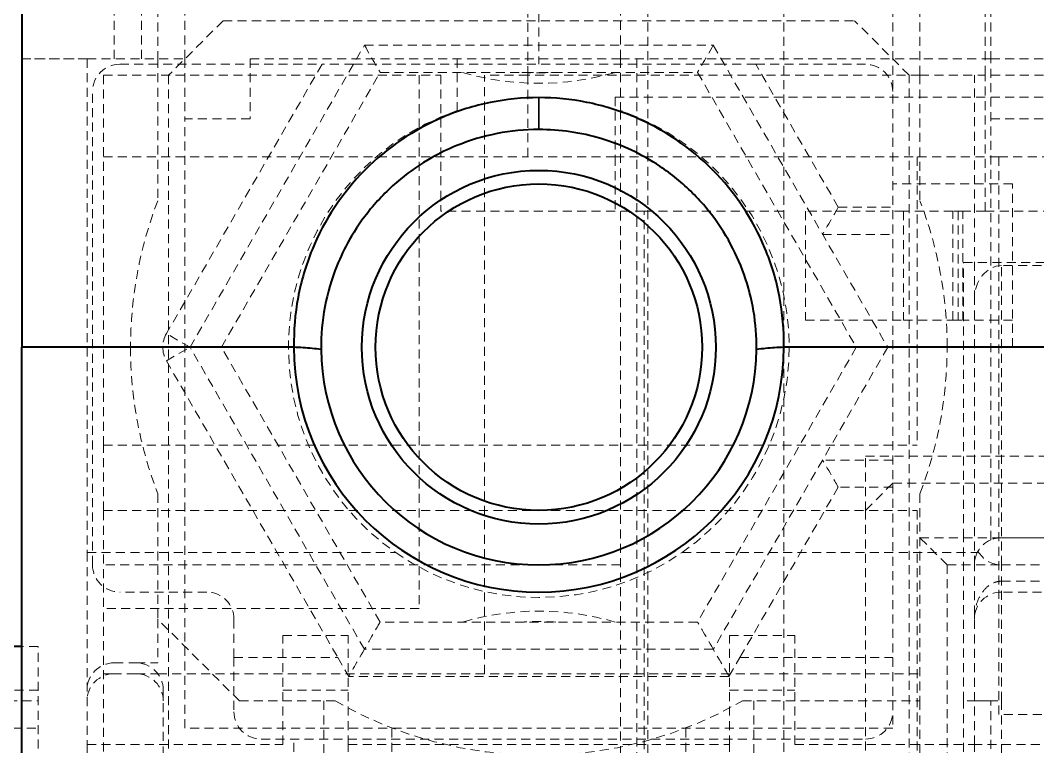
# Model space of a CAD drawing. Header units: inches. Extents: x 6934 to 18973, y 4254 to 7629.
# Drawn here: x 17088.75 to 17107.44, y 4895.11 to 4908.46 of the extents above; entities that cross this region are included whole.
import ezdxf

# ---------------------------------------------------------------- set-up
doc = ezdxf.new("R2010")
doc.units = ezdxf.units.IN
doc.header["$MEASUREMENT"] = 0
doc.linetypes.add('입력 정류부 ASSY$0$DASHED', pattern=[0.2067, 0.1654, -0.0413])
for name, color, linetype, lineweight, true_color in [('입력 정류부 ASSY$0$가려진 것(ISO)', 2, '입력 정류부 ASSY$0$DASHED', 18, 0xffff00), ('입력 정류부 ASSY$0$가려진 좁은 것(ISO)', 2, '입력 정류부 ASSY$0$DASHED', 18, 0xffff00), ('입력 정류부 ASSY$0$가시적인 것(ISO)', 3, 'Continuous', 40, 0x00ff00), ('입력 정류부 ASSY$0$가시적인 좁은 것(ISO)', 3, 'Continuous', 35, 0x00ff00)]:
    doc.layers.add(name, color=color, linetype=linetype, lineweight=lineweight, true_color=true_color)

# ---------------------------------------------------------------- blocks, each defined once
blk = doc.blocks.new('입력 정류부 ASSY')
at = {"layer": '입력 정류부 ASSY$0$가려진 것(ISO)'}
for p, q in [((436.404, 647.74), (436.404, 648.94)), ((436.904, 647.74), (436.904, 648.94)), ((437.204, 648.94), (437.204, 647.74)), ((437.704, 647.74), (437.704, 648.94)), ((444.004, 647.44), (444.004, 648.94)), ((448.704, 648.94), (448.704, 644.94)), ((450.704, 648.94), (450.704, 635.44)), ((451.204, 648.94), (451.204, 647.44)), ((452.404, 648.94), (452.404, 647.44)), ((452.504, 648.94), (452.504, 647.74)), ((444.204, 648.579), (444.204, 647.64)), ((445.704, 647.74), (445.704, 648.6)), ((438.404, 648.44), (437.404, 647.44)), ((438.404, 648.44), (450.004, 648.44)), ((451.004, 647.44), (450.004, 648.44)), ((434.704, 647.74), (435.904, 647.74)), ((435.904, 647.74), (434.704, 647.74)), ((435.904, 647.74), (437.704, 647.74)), ((435.904, 647.74), (435.904, 638.666)), ((437.204, 647.74), (437.204, 645.133)), ((437.704, 647.74), (437.704, 646.64)), ((438.904, 647.74), (442.704, 647.74)), ((438.904, 647.74), (438.904, 646.64)), ((445.704, 647.74), (442.704, 647.74)), ((442.704, 647.74), (442.704, 646.789)), ((445.704, 647.74), (452.504, 647.74)), ((445.704, 647.74), (445.704, 646.789)), ((452.504, 647.74), (453.904, 647.74)), ((452.504, 638.899), (452.504, 647.74)), ((436.504, 647.64), (440.221, 647.64)), ((440.221, 647.64), (437.363, 642.69)), ((440.798, 647.64), (440.221, 647.64)), ((440.798, 647.64), (447.611, 647.64)), ((448.188, 647.64), (447.611, 647.64)), ((449.704, 645.014), (448.188, 647.64)), ((448.188, 647.64), (450.204, 647.64)), ((436.204, 640.64), (436.204, 647.44)), ((436.204, 647.44), (442.404, 647.44)), ((437.404, 647.44), (437.404, 632.96)), ((438.373, 642.44), (441.289, 647.49)), ((441.289, 647.49), (447.12, 647.49)), ((442.004, 647.44), (442.004, 637.64)), ((442.404, 647.44), (442.404, 644.94)), ((443.204, 636.44), (443.204, 647.44)), ((444.004, 647.44), (443.204, 647.44)), ((444.004, 645.94), (444.004, 647.44)), ((451.204, 647.44), (444.004, 647.44)), ((447.12, 647.49), (450.036, 642.44)), ((451.004, 632.96), (451.004, 647.44)), ((451.204, 647.44), (452.404, 647.44)), ((451.204, 647.44), (451.204, 645.133)), ((452.204, 643.315), (452.204, 647.44)), ((454.004, 647.44), (452.404, 647.44)), ((452.404, 644.94), (452.404, 647.44)), ((436.004, 638.44), (436.004, 647.14)), ((445.604, 647.036), (445.604, 645.94)), ((445.604, 647.036), (478.804, 647.036)), ((445.704, 646.789), (445.704, 626.74)), ((438.904, 646.64), (437.704, 646.64)), ((437.704, 635.44), (437.704, 646.64)), ((452.504, 646.64), (453.904, 646.64)), ((436.204, 645.94), (444.004, 645.94)), ((445.604, 645.94), (444.004, 645.94)), ((445.604, 645.94), (445.604, 644.94)), ((445.604, 645.94), (451.154, 645.94)), ((451.154, 645.94), (451.154, 640.64)), ((452.654, 645.94), (451.154, 645.94)), ((452.654, 635.69), (452.654, 645.94)), ((452.654, 645.94), (471.754, 645.94)), ((452.904, 645.44), (450.704, 645.44)), ((452.904, 642.44), (452.904, 645.44)), ((445.604, 644.94), (442.404, 644.94)), ((446.138, 644.94), (445.704, 644.94)), ((446.138, 644.94), (448.704, 644.94)), ((448.704, 635.24), (448.704, 644.94)), ((449.104, 644.94), (449.104, 642.94)), ((450.904, 644.94), (449.104, 644.94)), ((449.704, 645.014), (450.704, 645.014)), ((451.808, 644.94), (450.904, 644.94)), ((450.904, 644.94), (450.904, 642.94)), ((451.994, 644.94), (451.808, 644.94)), ((451.904, 644.94), (451.904, 642.94)), ((452.404, 644.94), (451.994, 644.94)), ((452.404, 644.94), (454.004, 644.94)), ((452.004, 643.999), (454.404, 643.999)), ((452.004, 638.94), (452.004, 643.999)), ((453.704, 643.94), (452.704, 643.94)), ((452.204, 638.44), (452.204, 643.315)), ((449.104, 642.94), (450.904, 642.94)), ((450.904, 642.94), (451.808, 642.94)), ((451.808, 642.94), (451.994, 642.94)), ((452.904, 642.94), (451.994, 642.94)), ((441.289, 637.39), (438.373, 642.44)), ((450.036, 642.44), (447.12, 637.39)), ((437.363, 642.19), (440.509, 636.74)), ((436.204, 640.64), (451.154, 640.64)), ((436.204, 639.44), (436.204, 640.64)), ((450.204, 639.44), (450.204, 640.44)), ((450.204, 640.44), (453.904, 640.44)), ((447.899, 636.74), (449.704, 639.867)), ((450.704, 639.867), (449.704, 639.867)), ((450.704, 639.94), (450.204, 639.44)), ((450.704, 639.94), (453.904, 639.94)), ((437.204, 639.748), (437.204, 637.44)), ((451.204, 639.748), (451.204, 635.94)), ((436.204, 639.44), (451.154, 639.44)), ((436.204, 632.89), (436.204, 639.44)), ((450.204, 639.44), (450.204, 634.94)), ((451.154, 639.44), (451.154, 632.69)), ((451.704, 638.44), (451.204, 638.94)), ((452.004, 635.94), (452.004, 638.94)), ((452.004, 638.94), (454.404, 638.94)), ((452.704, 638.94), (453.704, 638.94)), ((435.904, 638.666), (441.574, 638.666)), ((435.904, 638.666), (435.904, 635.14)), ((446.834, 638.666), (452.258, 638.666)), ((445.704, 638.44), (436.204, 638.44)), ((451.704, 638.44), (451.704, 623.024)), ((451.704, 638.44), (452.704, 638.44)), ((452.204, 635.14), (452.204, 638.44)), ((452.704, 638.44), (453.704, 638.44)), ((438.104, 637.94), (436.504, 637.94)), ((453.704, 637.94), (452.704, 637.94)), ((442.004, 637.64), (436.204, 637.64)), ((437.204, 637.44), (437.204, 636.64)), ((438.704, 635.94), (437.204, 637.44)), ((438.604, 636.74), (438.604, 637.44)), ((447.12, 637.39), (441.289, 637.39)), ((439.504, 635.14), (439.504, 637.14)), ((439.504, 637.14), (440.704, 637.14)), ((440.704, 635.14), (440.704, 637.14)), ((447.704, 635.14), (447.704, 637.14)), ((447.704, 637.14), (448.904, 637.14)), ((448.904, 635.14), (448.904, 637.14)), ((435.004, 636.94), (434.704, 636.94)), ((435.004, 632.94), (435.004, 636.94)), ((438.604, 636.74), (438.604, 635.74)), ((438.604, 636.74), (440.509, 636.74)), ((440.509, 636.74), (440.711, 636.39)), ((447.697, 636.39), (447.899, 636.74)), ((447.899, 636.74), (450.704, 636.74)), ((436.404, 636.64), (436.804, 636.64)), ((436.804, 636.64), (437.204, 636.64)), ((436.204, 636.44), (436.404, 636.44)), ((436.804, 636.44), (436.404, 636.44)), ((436.804, 636.44), (437.204, 636.44)), ((437.204, 636.44), (451.204, 636.44)), ((447.697, 636.39), (440.711, 636.39)), ((435.004, 636.14), (430.404, 636.14)), ((437.304, 634.94), (437.304, 636.14)), ((439.504, 636.14), (440.704, 636.14)), ((447.704, 636.14), (448.904, 636.14)), ((438.704, 635.94), (440.463, 635.94)), ((440.254, 635.94), (440.254, 633.94)), ((447.946, 635.94), (451.204, 635.94)), ((448.154, 635.94), (448.154, 633.94)), ((451.204, 635.94), (451.204, 634.94)), ((452.504, 635.94), (452.004, 635.94)), ((452.004, 633.94), (452.004, 635.94)), ((452.204, 635.94), (452.704, 635.94)), ((452.504, 635.058), (452.504, 635.94)), ((452.704, 635.94), (452.704, 633.94)), ((471.754, 635.69), (452.654, 635.69)), ((434.004, 635.44), (435.004, 635.44)), ((450.704, 635.44), (437.704, 635.44)), ((439.104, 635.24), (450.204, 635.24)), ((439.704, 633.94), (439.704, 635.24)), ((448.704, 633.94), (448.704, 635.24)), ((435.904, 634.44), (435.904, 635.14)), ((435.904, 635.14), (439.504, 635.14)), ((440.704, 635.14), (447.704, 635.14)), ((440.704, 633.94), (440.704, 635.14)), ((447.704, 633.94), (447.704, 635.14)), ((448.904, 635.14), (452.204, 635.14)), ((452.204, 633.94), (452.204, 635.14)), ((454.204, 635.14), (452.204, 635.14))]:
    blk.add_line(p, q, dxfattribs=at)
for centre, radius, start, end in [((436.504, 647.14), 0.5, 90, 180), ((450.204, 647.14), 0.5, 0, 90), ((444.204, 652.29), 5, 253.7398, 286.2602), ((444.204, 652.29), 4.81, 266.3025, 273.6975), ((444.204, 642.44), 4.6, 109.0314, 235.1295), ((444.204, 642.44), 4.6, 304.8705, 70.9686), ((444.204, 642.44), 7.5, 158.9605, 180), ((444.204, 642.44), 7.5, 0, 21.0395), ((437.796, 642.44), 0.5, 150, 210), ((444.204, 642.44), 7.5, 180, 201.0395), ((444.204, 642.44), 7.5, 338.9605, 0), ((452.704, 638.44), 0.5, 90, 113.5782), ((452.704, 638.44), 0.5, 113.5782, 153.1345), ((444.204, 642.44), 4.6, 235.1295, 304.8705), ((452.704, 638.44), 0.5, 153.1345, 180), ((452.704, 638.94), 0.5, 210, 270), ((436.504, 638.44), 0.5, 180, 270), ((438.104, 637.44), 0.5, 0, 90), ((452.704, 637.44), 0.5, 90, 180), ((444.204, 632.59), 5, 73.7398, 106.2602), ((444.204, 632.59), 4.81, 86.3025, 93.6975), ((436.404, 636.14), 0.5, 90, 180), ((436.804, 636.14), 0.5, 0, 90), ((436.404, 635.94), 0.5, 90, 180), ((436.804, 635.94), 0.5, 0, 90), ((444.204, 642.44), 7.5, 240.0736, 299.9264), ((439.104, 635.74), 0.5, 180, 270), ((450.204, 635.74), 0.5, 270, 0)]:
    blk.add_arc(centre, radius, start, end, dxfattribs=at)
for centre, major_axis, ratio, start_param, end_param in [((441, 647.99), (-0.289, 0.5), 0.000011, 1.570851, 3.141595), ((447.409, 647.99), (-0.289, -0.5), 0.000011, 4.712444, 6.283187), ((449.416, 644.514), (-0.289, -0.5), 0.000011, 3.141592, 4.712334), ((452.704, 643.315), (0, 0.625), 0.8, 0, 1.570796), ((449.416, 640.367), (-0.289, 0.5), 0.000011, 3.14159, 4.712334), ((441, 636.89), (-0.289, -0.5), 0.000011, 3.14159, 4.712334), ((447.409, 636.89), (-0.289, 0.5), 0.000011, 4.712444, 6.283186), ((441, 636.89), (-0.289, -0.5), 0.000011, 4.712444, 6.283187), ((447.409, 636.89), (-0.289, 0.5), 0.000011, 3.141591, 4.712334)]:
    blk.add_ellipse(centre, major_axis=major_axis, ratio=ratio, start_param=start_param, end_param=end_param, dxfattribs=at)
at = {"layer": '입력 정류부 ASSY$0$가려진 좁은 것(ISO)'}
for p, q in [((446.204, 648.94), (446.204, 626.533)), ((437.796, 642.44), (441, 647.99)), ((441, 647.99), (447.409, 647.99)), ((447.409, 647.99), (450.613, 642.44)), ((446.004, 647.74), (446.004, 633.44)), ((446.138, 626.561), (446.138, 644.94)), ((451.808, 642.94), (451.808, 644.94)), ((451.994, 642.94), (451.994, 644.94)), ((449.416, 644.514), (450.704, 644.514)), ((452.704, 638.44), (452.704, 643.94)), ((437.796, 642.44), (437.363, 642.69)), ((437.363, 642.19), (437.796, 642.44)), ((441, 636.89), (437.796, 642.44)), ((450.613, 642.44), (447.409, 636.89)), ((450.704, 640.367), (449.416, 640.367)), ((451.204, 638.94), (452.004, 638.94)), ((452.704, 635.94), (452.704, 638.44)), ((452.704, 638.14), (453.704, 638.14)), ((447.409, 636.89), (441, 636.89)), ((431.004, 635.94), (435.004, 635.94)), ((441.504, 633.94), (441.504, 635.443)), ((446.904, 633.94), (446.904, 635.443))]:
    blk.add_line(p, q, dxfattribs=at)
blk.add_open_spline([(452.204, 637.44), (452.204, 637.532), (452.217, 637.618), (452.238, 637.694), (452.26, 637.77), (452.289, 637.837), (452.324, 637.894), (452.358, 637.951), (452.398, 637.998), (452.441, 638.035), (452.483, 638.072), (452.527, 638.098), (452.572, 638.115), (452.616, 638.132), (452.661, 638.14), (452.704, 638.14)], degree=3, knots=[0, 0, 0, 0, 0.2, 0.2, 0.2, 0.4, 0.4, 0.4, 0.6, 0.6, 0.6, 0.8, 0.8, 0.8, 1, 1, 1, 1], dxfattribs=at)
at = {"layer": '입력 정류부 ASSY$0$가시적인 것(ISO)'}
for p, q in [((434.704, 648.64), (434.704, 642.44)), ((439.704, 642.44), (434.704, 642.44)), ((434.704, 633.94), (434.704, 642.44)), ((457.704, 642.44), (448.704, 642.44)), ((434.704, 636.94), (429.004, 636.94))]:
    blk.add_line(p, q, dxfattribs=at)
for radius in [3.25, 3]:
    blk.add_circle((444.204, 642.44), radius, dxfattribs=at)
for radius, start, end in [(4.5, 180, 0), (4, 180.5574, 359.4428)]:
    blk.add_arc((444.204, 642.44), radius, start, end, dxfattribs=at)
for points, knots in [([(444.204, 647.027), (443.903, 647.027), (443.602, 646.997), (443.012, 646.877), (442.723, 646.787), (441.906, 646.44), (441.418, 646.109), (440.591, 645.274), (440.263, 644.778), (439.924, 643.949), (439.837, 643.654), (439.725, 643.052), (439.699, 642.747), (439.705, 642.44)], [0.0000171, 0.0000171, 0.0000171, 0.0000171, 0.0905045, 0.0905045, 0.1813819, 0.1813819, 0.3586453, 0.3586453, 0.5384374, 0.5384374, 0.6319629, 0.6319629, 0.7250417, 0.7250417, 0.7250417, 0.7250417]), ([(448.703, 642.44), (448.709, 642.753), (448.683, 643.064), (448.566, 643.676), (448.477, 643.974), (448.133, 644.797), (447.807, 645.286), (446.986, 646.112), (446.497, 646.443), (445.677, 646.79), (445.385, 646.88), (444.796, 646.998), (444.5, 647.028), (444.204, 647.027)], [0.0000644, 0.0000644, 0.0000644, 0.0000644, 0.0951795, 0.0951795, 0.1899794, 0.1899794, 0.3672987, 0.3672987, 0.5442291, 0.5442291, 0.6366703, 0.6366703, 0.7264459, 0.7264459, 0.7264459, 0.7264459]), ([(444.204, 646.44), (443.946, 646.44), (443.689, 646.415), (443.183, 646.316), (442.935, 646.242), (442.537, 646.08), (442.382, 646.005), (442.032, 645.807), (441.842, 645.676), (441.564, 645.448), (441.468, 645.361), (441.284, 645.177), (441.197, 645.081), (440.967, 644.801), (440.835, 644.609), (440.635, 644.255), (440.56, 644.097), (440.396, 643.692), (440.322, 643.44), (440.225, 642.925), (440.202, 642.663), (440.204, 642.401)], [-0.6388449, -0.6388449, -0.6388449, -0.6388449, -0.5615121, -0.5615121, -0.4839833, -0.4839833, -0.4321306, -0.4321306, -0.3626563, -0.3626563, -0.3233942, -0.3233942, -0.2839658, -0.2839658, -0.2134173, -0.2134173, -0.1601958, -0.1601958, -0.0800794, -0.0800794, -0.0000049, -0.0000049, -0.0000049, -0.0000049]), ([(448.204, 642.401), (448.206, 642.636), (448.188, 642.87), (448.111, 643.331), (448.052, 643.557), (447.819, 644.216), (447.587, 644.625), (447.207, 645.086), (447.12, 645.182), (446.844, 645.457), (446.642, 645.622), (446.093, 645.989), (445.729, 646.16), (444.975, 646.384), (444.59, 646.44), (444.204, 646.44)], [-0.63857, -0.63857, -0.63857, -0.63857, -0.5670702, -0.5670702, -0.4959389, -0.4959389, -0.3540667, -0.3540667, -0.3148214, -0.3148214, -0.2362678, -0.2362678, -0.1157937, -0.1157937, -0.0000154, -0.0000154, -0.0000154, -0.0000154]), ([(440.204, 642.401), (440.15, 642.407), (440.04, 642.416), (439.873, 642.433), (439.761, 642.436), (439.705, 642.44)], [0.0000107, 0.0000107, 0.0000107, 0.0000107, 0.3333333, 0.6666667, 0.9999943, 0.9999943, 0.9999943, 0.9999943]), ([(448.704, 642.44), (448.647, 642.436), (448.536, 642.433), (448.369, 642.416), (448.259, 642.407), (448.204, 642.401)], [0.0000082, 0.0000082, 0.0000082, 0.0000082, 0.3333333, 0.6666667, 0.9999891, 0.9999891, 0.9999891, 0.9999891])]:
    blk.add_open_spline(points, degree=3, knots=knots, dxfattribs=at)
at = {"layer": '입력 정류부 ASSY$0$가시적인 좁은 것(ISO)'}
blk.add_line((444.204, 646.44), (444.204, 647.027), dxfattribs=at)

msp = doc.modelspace()

# ---------------------------------------------------------------- block references
msp.add_blockref('입력 정류부 ASSY', (16654.075, 4260.012))

doc.saveas('drawing.dxf')
